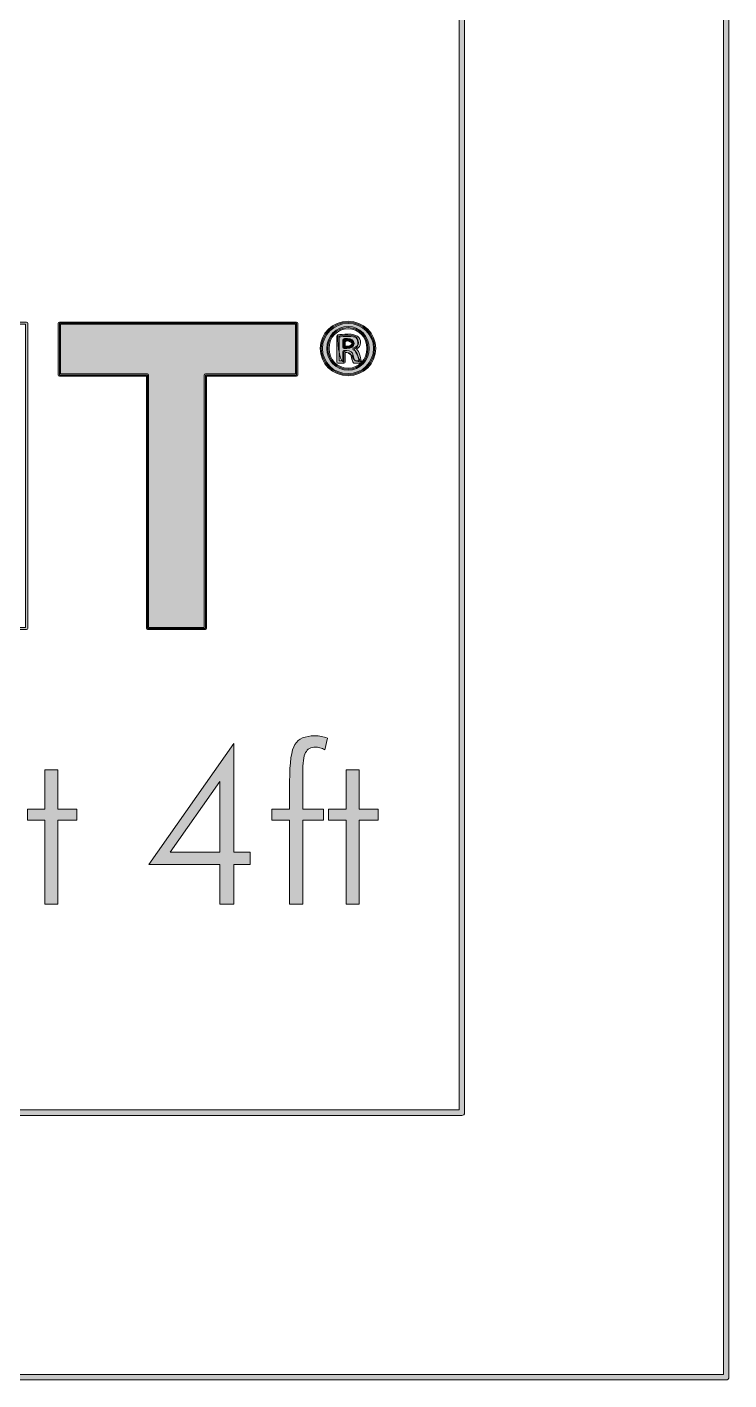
# Model space of a CAD drawing. Header units: inches. Extents: x 0.54 to 10.46, y 0.74 to 7.76.
# Drawn here: x 10.021 to 10.465, y 0.739 to 1.594 of the extents above; entities that cross this region are included whole.
import ezdxf

# ---------------------------------------------------------------- set-up
doc = ezdxf.new("R2010")
doc.units = ezdxf.units.IN
doc.header["$MEASUREMENT"] = 0
doc.layers.add('BG', color=7, linetype='Continuous')

# ---------------------------------------------------------------- blocks, each defined once
blk = doc.blocks.new('block 3')
at = {"layer": 'BG', "true_color": 0xffffff}
h = blk.add_hatch(color=7, dxfattribs=at)
h.dxf.hatch_style = 2
edge = h.paths.add_edge_path()
edge.add_spline(control_points=[(10.29599, 0.90612), (10.29599, 0.90612), (0.87112, 0.90612), (0.87112, 0.90612), (0.87016, 0.90612), (0.86938, 0.90689), (0.86938, 0.90785), (0.86938, 0.90785), (0.86938, 7.59215), (0.86938, 7.59215), (0.86938, 7.59311), (0.87016, 7.59389), (0.87112, 7.59389), (0.87112, 7.59389), (10.29599, 7.59389), (10.29599, 7.59389), (10.29696, 7.59389), (10.29773, 7.59311), (10.29773, 7.59215), (10.29773, 7.59215), (10.29773, 0.90785), (10.29773, 0.90785), (10.29773, 0.90689), (10.29696, 0.90612), (10.29599, 0.90612)], knot_values=[0, 0, 0, 0, 1, 1, 1, 2, 2, 2, 3, 3, 3, 4, 4, 4, 5, 5, 5, 6, 6, 6, 7, 7, 7, 8, 8, 8, 8], degree=3, periodic=1)
h.paths.add_polyline_path([(0.87286, 0.90959), (10.29426, 0.90959), (10.29426, 7.59042), (0.87286, 7.59042)])
at = {"layer": 'BG', "lineweight": 0}
blk.add_lwpolyline([(0.87286, 0.90959), (10.29426, 0.90959), (10.29426, 7.59042), (0.87286, 7.59042), (0.87286, 0.90959)], dxfattribs=at)
blk.add_open_spline([(10.29599, 0.90612), (10.29599, 0.90612), (0.87112, 0.90612), (0.87112, 0.90612), (0.87016, 0.90612), (0.86938, 0.90689), (0.86938, 0.90785), (0.86938, 0.90785), (0.86938, 7.59215), (0.86938, 7.59215), (0.86938, 7.59311), (0.87016, 7.59389), (0.87112, 7.59389), (0.87112, 7.59389), (10.29599, 7.59389), (10.29599, 7.59389), (10.29696, 7.59389), (10.29773, 7.59311), (10.29773, 7.59215), (10.29773, 7.59215), (10.29773, 0.90785), (10.29773, 0.90785), (10.29773, 0.90689), (10.29696, 0.90612), (10.29599, 0.90612)], degree=3, knots=[0, 0, 0, 0, 1, 1, 1, 2, 2, 2, 3, 3, 3, 4, 4, 4, 5, 5, 5, 6, 6, 6, 7, 7, 7, 8, 8, 8, 8], dxfattribs=at)
blk = doc.blocks.new('block 2')
at = {"layer": 'BG'}
blk.add_blockref('block 3', (0, 0), dxfattribs=at)
blk = doc.blocks.new('block 69')
at = {"layer": 'BG', "true_color": 0xffffff}
h = blk.add_hatch(color=7, dxfattribs=at)
h.dxf.hatch_style = 2
edge = h.paths.add_edge_path()
edge.add_spline(control_points=[(10.46309, 0.739), (10.46309, 0.739), (0.53691, 0.739), (0.53691, 0.739), (0.53595, 0.739), (0.53517, 0.73978), (0.53517, 0.74074), (0.53517, 0.74074), (0.53517, 7.75926), (0.53517, 7.75926), (0.53517, 7.76022), (0.53595, 7.761), (0.53691, 7.761), (0.53691, 7.761), (10.46309, 7.761), (10.46309, 7.761), (10.46406, 7.761), (10.46483, 7.76022), (10.46483, 7.75926), (10.46483, 7.75926), (10.46483, 0.74074), (10.46483, 0.74074), (10.46483, 0.73978), (10.46406, 0.739), (10.46309, 0.739)], knot_values=[0, 0, 0, 0, 1, 1, 1, 2, 2, 2, 3, 3, 3, 4, 4, 4, 5, 5, 5, 6, 6, 6, 7, 7, 7, 8, 8, 8, 8], degree=3, periodic=1)
h.paths.add_polyline_path([(0.53864, 0.74248), (10.46136, 0.74248), (10.46136, 7.75752), (0.53864, 7.75752)])
at = {"layer": 'BG', "lineweight": 0}
blk.add_lwpolyline([(0.53864, 0.74248), (10.46136, 0.74248), (10.46136, 7.75752), (0.53864, 7.75752), (0.53864, 0.74248)], dxfattribs=at)
blk.add_open_spline([(10.46309, 0.739), (10.46309, 0.739), (0.53691, 0.739), (0.53691, 0.739), (0.53595, 0.739), (0.53517, 0.73978), (0.53517, 0.74074), (0.53517, 0.74074), (0.53517, 7.75926), (0.53517, 7.75926), (0.53517, 7.76022), (0.53595, 7.761), (0.53691, 7.761), (0.53691, 7.761), (10.46309, 7.761), (10.46309, 7.761), (10.46406, 7.761), (10.46483, 7.76022), (10.46483, 7.75926), (10.46483, 7.75926), (10.46483, 0.74074), (10.46483, 0.74074), (10.46483, 0.73978), (10.46406, 0.739), (10.46309, 0.739)], degree=3, knots=[0, 0, 0, 0, 1, 1, 1, 2, 2, 2, 3, 3, 3, 4, 4, 4, 5, 5, 5, 6, 6, 6, 7, 7, 7, 8, 8, 8, 8], dxfattribs=at)
blk = doc.blocks.new('block 68')
at = {"layer": 'BG'}
blk.add_blockref('block 69', (0, 0), dxfattribs=at)
blk = doc.blocks.new('block 106')
at = {"layer": 'BG', "true_color": 0xffffff}
h = blk.add_hatch(color=7, dxfattribs=at)
h.dxf.hatch_style = 2
edge = h.paths.add_edge_path()
edge.add_spline(control_points=[(10.02081, 1.21317), (10.02081, 1.21317), (9.98419, 1.21317), (9.98419, 1.21317), (9.98381, 1.21317), (9.98349, 1.21348), (9.98349, 1.21386), (9.98349, 1.21386), (9.98349, 1.29657), (9.98349, 1.29657), (9.98349, 1.29657), (9.89441, 1.29657), (9.89441, 1.29657), (9.89441, 1.29657), (9.89441, 1.21386), (9.89441, 1.21386), (9.89441, 1.21348), (9.8941, 1.21317), (9.89372, 1.21317), (9.89372, 1.21317), (9.8571, 1.21317), (9.8571, 1.21317), (9.85672, 1.21317), (9.8564, 1.21348), (9.8564, 1.21386), (9.8564, 1.21386), (9.8564, 1.40681), (9.8564, 1.40681), (9.8564, 1.40719), (9.85672, 1.4075), (9.8571, 1.4075), (9.8571, 1.4075), (9.89372, 1.4075), (9.89372, 1.4075), (9.8941, 1.4075), (9.89441, 1.40719), (9.89441, 1.40681), (9.89441, 1.40681), (9.89441, 1.32877), (9.89441, 1.32877), (9.89441, 1.32877), (9.98349, 1.32877), (9.98349, 1.32877), (9.98349, 1.32877), (9.98349, 1.40681), (9.98349, 1.40681), (9.98349, 1.40719), (9.98381, 1.4075), (9.98419, 1.4075), (9.98419, 1.4075), (10.02081, 1.4075), (10.02081, 1.4075), (10.02119, 1.4075), (10.0215, 1.40719), (10.0215, 1.40681), (10.0215, 1.40681), (10.0215, 1.21386), (10.0215, 1.21386), (10.0215, 1.21348), (10.02119, 1.21317), (10.02081, 1.21317)], knot_values=[0, 0, 0, 0, 1, 1, 1, 2, 2, 2, 3, 3, 3, 4, 4, 4, 5, 5, 5, 6, 6, 6, 7, 7, 7, 8, 8, 8, 9, 9, 9, 10, 10, 10, 11, 11, 11, 12, 12, 12, 13, 13, 13, 14, 14, 14, 15, 15, 15, 16, 16, 16, 17, 17, 17, 18, 18, 18, 19, 19, 19, 20, 20, 20, 20], degree=3, periodic=1)
edge = h.paths.add_edge_path()
edge.add_spline(control_points=[(9.98488, 1.21455), (9.98488, 1.21455), (10.02011, 1.21455), (10.02011, 1.21455), (10.02011, 1.21455), (10.02011, 1.40612), (10.02011, 1.40612), (10.02011, 1.40612), (9.98488, 1.40612), (9.98488, 1.40612), (9.98488, 1.40612), (9.98488, 1.32807), (9.98488, 1.32807), (9.98488, 1.32769), (9.98456, 1.32738), (9.98419, 1.32738), (9.98419, 1.32738), (9.89372, 1.32738), (9.89372, 1.32738), (9.89334, 1.32738), (9.89303, 1.32769), (9.89303, 1.32807), (9.89303, 1.32807), (9.89303, 1.40612), (9.89303, 1.40612), (9.89303, 1.40612), (9.85779, 1.40612), (9.85779, 1.40612), (9.85779, 1.40612), (9.85779, 1.21455), (9.85779, 1.21455), (9.85779, 1.21455), (9.89303, 1.21455), (9.89303, 1.21455), (9.89303, 1.21455), (9.89303, 1.29726), (9.89303, 1.29726), (9.89303, 1.29764), (9.89334, 1.29795), (9.89372, 1.29795), (9.89372, 1.29795), (9.98419, 1.29795), (9.98419, 1.29795), (9.98456, 1.29795), (9.98488, 1.29764), (9.98488, 1.29726), (9.98488, 1.29726), (9.98488, 1.21455), (9.98488, 1.21455)], knot_values=[0, 0, 0, 0, 1, 1, 1, 2, 2, 2, 3, 3, 3, 4, 4, 4, 5, 5, 5, 6, 6, 6, 7, 7, 7, 8, 8, 8, 9, 9, 9, 10, 10, 10, 11, 11, 11, 12, 12, 12, 13, 13, 13, 14, 14, 14, 15, 15, 15, 16, 16, 16, 16], degree=3, periodic=1)
at = {"layer": 'BG', "lineweight": 0}
for points, knots in [([(10.02081, 1.21317), (10.02081, 1.21317), (9.98419, 1.21317), (9.98419, 1.21317), (9.98381, 1.21317), (9.98349, 1.21348), (9.98349, 1.21386), (9.98349, 1.21386), (9.98349, 1.29657), (9.98349, 1.29657), (9.98349, 1.29657), (9.89441, 1.29657), (9.89441, 1.29657), (9.89441, 1.29657), (9.89441, 1.21386), (9.89441, 1.21386), (9.89441, 1.21348), (9.8941, 1.21317), (9.89372, 1.21317), (9.89372, 1.21317), (9.8571, 1.21317), (9.8571, 1.21317), (9.85672, 1.21317), (9.8564, 1.21348), (9.8564, 1.21386), (9.8564, 1.21386), (9.8564, 1.40681), (9.8564, 1.40681), (9.8564, 1.40719), (9.85672, 1.4075), (9.8571, 1.4075), (9.8571, 1.4075), (9.89372, 1.4075), (9.89372, 1.4075), (9.8941, 1.4075), (9.89441, 1.40719), (9.89441, 1.40681), (9.89441, 1.40681), (9.89441, 1.32877), (9.89441, 1.32877), (9.89441, 1.32877), (9.98349, 1.32877), (9.98349, 1.32877), (9.98349, 1.32877), (9.98349, 1.40681), (9.98349, 1.40681), (9.98349, 1.40719), (9.98381, 1.4075), (9.98419, 1.4075), (9.98419, 1.4075), (10.02081, 1.4075), (10.02081, 1.4075), (10.02119, 1.4075), (10.0215, 1.40719), (10.0215, 1.40681), (10.0215, 1.40681), (10.0215, 1.21386), (10.0215, 1.21386), (10.0215, 1.21348), (10.02119, 1.21317), (10.02081, 1.21317)], [0, 0, 0, 0, 1, 1, 1, 2, 2, 2, 3, 3, 3, 4, 4, 4, 5, 5, 5, 6, 6, 6, 7, 7, 7, 8, 8, 8, 9, 9, 9, 10, 10, 10, 11, 11, 11, 12, 12, 12, 13, 13, 13, 14, 14, 14, 15, 15, 15, 16, 16, 16, 17, 17, 17, 18, 18, 18, 19, 19, 19, 20, 20, 20, 20]), ([(9.98488, 1.21455), (9.98488, 1.21455), (10.02011, 1.21455), (10.02011, 1.21455), (10.02011, 1.21455), (10.02011, 1.40612), (10.02011, 1.40612), (10.02011, 1.40612), (9.98488, 1.40612), (9.98488, 1.40612), (9.98488, 1.40612), (9.98488, 1.32807), (9.98488, 1.32807), (9.98488, 1.32769), (9.98456, 1.32738), (9.98419, 1.32738), (9.98419, 1.32738), (9.89372, 1.32738), (9.89372, 1.32738), (9.89334, 1.32738), (9.89303, 1.32769), (9.89303, 1.32807), (9.89303, 1.32807), (9.89303, 1.40612), (9.89303, 1.40612), (9.89303, 1.40612), (9.85779, 1.40612), (9.85779, 1.40612), (9.85779, 1.40612), (9.85779, 1.21455), (9.85779, 1.21455), (9.85779, 1.21455), (9.89303, 1.21455), (9.89303, 1.21455), (9.89303, 1.21455), (9.89303, 1.29726), (9.89303, 1.29726), (9.89303, 1.29764), (9.89334, 1.29795), (9.89372, 1.29795), (9.89372, 1.29795), (9.98419, 1.29795), (9.98419, 1.29795), (9.98456, 1.29795), (9.98488, 1.29764), (9.98488, 1.29726), (9.98488, 1.29726), (9.98488, 1.21455), (9.98488, 1.21455)], [0, 0, 0, 0, 1, 1, 1, 2, 2, 2, 3, 3, 3, 4, 4, 4, 5, 5, 5, 6, 6, 6, 7, 7, 7, 8, 8, 8, 9, 9, 9, 10, 10, 10, 11, 11, 11, 12, 12, 12, 13, 13, 13, 14, 14, 14, 15, 15, 15, 16, 16, 16, 16])]:
    blk.add_open_spline(points, degree=3, knots=knots, dxfattribs=at)
blk = doc.blocks.new('block 105')
at = {"layer": 'BG'}
blk.add_blockref('block 106', (0, 0), dxfattribs=at)
blk = doc.blocks.new('block 110')
at = {"layer": 'BG', "true_color": 0xffffff}
h = blk.add_hatch(color=7, dxfattribs=at)
h.dxf.hatch_style = 2
edge = h.paths.add_edge_path()
edge.add_spline(control_points=[(10.13383, 1.21317), (10.13383, 1.21317), (10.09721, 1.21317), (10.09721, 1.21317), (10.09683, 1.21317), (10.09652, 1.21348), (10.09652, 1.21386), (10.09652, 1.21386), (10.09652, 1.37332), (10.09652, 1.37332), (10.09652, 1.37332), (10.04152, 1.37332), (10.04152, 1.37332), (10.04114, 1.37332), (10.04083, 1.37363), (10.04083, 1.37401), (10.04083, 1.37401), (10.04083, 1.40681), (10.04083, 1.40681), (10.04083, 1.40719), (10.04114, 1.4075), (10.04152, 1.4075), (10.04152, 1.4075), (10.1915, 1.4075), (10.1915, 1.4075), (10.19188, 1.4075), (10.19219, 1.40719), (10.19219, 1.40681), (10.19219, 1.40681), (10.19219, 1.37401), (10.19219, 1.37401), (10.19219, 1.37363), (10.19188, 1.37332), (10.1915, 1.37332), (10.1915, 1.37332), (10.13452, 1.37332), (10.13452, 1.37332), (10.13452, 1.37332), (10.13452, 1.21386), (10.13452, 1.21386), (10.13452, 1.21348), (10.13421, 1.21317), (10.13383, 1.21317)], knot_values=[0, 0, 0, 0, 1, 1, 1, 2, 2, 2, 3, 3, 3, 4, 4, 4, 5, 5, 5, 6, 6, 6, 7, 7, 7, 8, 8, 8, 9, 9, 9, 10, 10, 10, 11, 11, 11, 12, 12, 12, 13, 13, 13, 14, 14, 14, 14], degree=3, periodic=1)
edge = h.paths.add_edge_path()
edge.add_spline(control_points=[(10.0979, 1.21455), (10.0979, 1.21455), (10.13314, 1.21455), (10.13314, 1.21455), (10.13314, 1.21455), (10.13314, 1.37401), (10.13314, 1.37401), (10.13314, 1.37439), (10.13345, 1.3747), (10.13383, 1.3747), (10.13383, 1.3747), (10.19081, 1.3747), (10.19081, 1.3747), (10.19081, 1.3747), (10.19081, 1.40612), (10.19081, 1.40612), (10.19081, 1.40612), (10.04221, 1.40612), (10.04221, 1.40612), (10.04221, 1.40612), (10.04221, 1.3747), (10.04221, 1.3747), (10.04221, 1.3747), (10.09721, 1.3747), (10.09721, 1.3747), (10.09759, 1.3747), (10.0979, 1.37439), (10.0979, 1.37401), (10.0979, 1.37401), (10.0979, 1.21455), (10.0979, 1.21455)], knot_values=[0, 0, 0, 0, 1, 1, 1, 2, 2, 2, 3, 3, 3, 4, 4, 4, 5, 5, 5, 6, 6, 6, 7, 7, 7, 8, 8, 8, 9, 9, 9, 10, 10, 10, 10], degree=3, periodic=1)
at = {"layer": 'BG', "lineweight": 0}
for points, knots in [([(10.13383, 1.21317), (10.13383, 1.21317), (10.09721, 1.21317), (10.09721, 1.21317), (10.09683, 1.21317), (10.09652, 1.21348), (10.09652, 1.21386), (10.09652, 1.21386), (10.09652, 1.37332), (10.09652, 1.37332), (10.09652, 1.37332), (10.04152, 1.37332), (10.04152, 1.37332), (10.04114, 1.37332), (10.04083, 1.37363), (10.04083, 1.37401), (10.04083, 1.37401), (10.04083, 1.40681), (10.04083, 1.40681), (10.04083, 1.40719), (10.04114, 1.4075), (10.04152, 1.4075), (10.04152, 1.4075), (10.1915, 1.4075), (10.1915, 1.4075), (10.19188, 1.4075), (10.19219, 1.40719), (10.19219, 1.40681), (10.19219, 1.40681), (10.19219, 1.37401), (10.19219, 1.37401), (10.19219, 1.37363), (10.19188, 1.37332), (10.1915, 1.37332), (10.1915, 1.37332), (10.13452, 1.37332), (10.13452, 1.37332), (10.13452, 1.37332), (10.13452, 1.21386), (10.13452, 1.21386), (10.13452, 1.21348), (10.13421, 1.21317), (10.13383, 1.21317)], [0, 0, 0, 0, 1, 1, 1, 2, 2, 2, 3, 3, 3, 4, 4, 4, 5, 5, 5, 6, 6, 6, 7, 7, 7, 8, 8, 8, 9, 9, 9, 10, 10, 10, 11, 11, 11, 12, 12, 12, 13, 13, 13, 14, 14, 14, 14]), ([(10.0979, 1.21455), (10.0979, 1.21455), (10.13314, 1.21455), (10.13314, 1.21455), (10.13314, 1.21455), (10.13314, 1.37401), (10.13314, 1.37401), (10.13314, 1.37439), (10.13345, 1.3747), (10.13383, 1.3747), (10.13383, 1.3747), (10.19081, 1.3747), (10.19081, 1.3747), (10.19081, 1.3747), (10.19081, 1.40612), (10.19081, 1.40612), (10.19081, 1.40612), (10.04221, 1.40612), (10.04221, 1.40612), (10.04221, 1.40612), (10.04221, 1.3747), (10.04221, 1.3747), (10.04221, 1.3747), (10.09721, 1.3747), (10.09721, 1.3747), (10.09759, 1.3747), (10.0979, 1.37439), (10.0979, 1.37401), (10.0979, 1.37401), (10.0979, 1.21455), (10.0979, 1.21455)], [0, 0, 0, 0, 1, 1, 1, 2, 2, 2, 3, 3, 3, 4, 4, 4, 5, 5, 5, 6, 6, 6, 7, 7, 7, 8, 8, 8, 9, 9, 9, 10, 10, 10, 10])]:
    blk.add_open_spline(points, degree=3, knots=knots, dxfattribs=at)
blk = doc.blocks.new('block 109')
at = {"layer": 'BG'}
blk.add_blockref('block 110', (0, 0), dxfattribs=at)
blk = doc.blocks.new('block 112')
at = {"layer": 'BG', "true_color": 0xffffff}
h = blk.add_hatch(color=7, dxfattribs=at)
h.dxf.hatch_style = 2
h.paths.add_polyline_path([(10.13383, 1.37402), (10.13383, 1.21385), (10.09721, 1.21385), (10.09721, 1.37402), (10.04152, 1.37402), (10.04152, 1.40681), (10.1915, 1.40681), (10.1915, 1.37402)])
at = {"layer": 'BG', "lineweight": 0}
blk.add_lwpolyline([(10.13383, 1.37402), (10.13383, 1.21385), (10.09721, 1.21385), (10.09721, 1.37402), (10.04152, 1.37402), (10.04152, 1.40681), (10.1915, 1.40681), (10.1915, 1.37402), (10.13383, 1.37402), (10.13383, 1.37402)], dxfattribs=at)
blk = doc.blocks.new('block 111')
at = {"layer": 'BG'}
blk.add_blockref('block 112', (0, 0), dxfattribs=at)
blk = doc.blocks.new('block 114')
at = {"layer": 'BG', "true_color": 0xffffff}
h = blk.add_hatch(color=7, dxfattribs=at)
h.dxf.hatch_style = 2
edge = h.paths.add_edge_path()
edge.add_spline(control_points=[(10.224, 1.37355), (10.21412, 1.37355), (10.20639, 1.38116), (10.20639, 1.39087), (10.20639, 1.40031), (10.21429, 1.40799), (10.224, 1.40799), (10.23383, 1.40799), (10.24152, 1.40048), (10.24152, 1.39087), (10.24152, 1.38116), (10.23383, 1.37355), (10.224, 1.37355)], knot_values=[0, 0, 0, 0, 1, 1, 1, 2, 2, 2, 3, 3, 3, 4, 4, 4, 4], degree=3, periodic=1)
edge = h.paths.add_edge_path()
edge.add_spline(control_points=[(10.224, 1.40661), (10.21506, 1.40661), (10.20778, 1.39955), (10.20778, 1.39087), (10.20778, 1.38193), (10.2149, 1.37494), (10.224, 1.37494), (10.23305, 1.37494), (10.24014, 1.38193), (10.24014, 1.39087), (10.24014, 1.39969), (10.23305, 1.40661), (10.224, 1.40661)], knot_values=[0, 0, 0, 0, 1, 1, 1, 2, 2, 2, 3, 3, 3, 4, 4, 4, 4], degree=3, periodic=1)
at = {"layer": 'BG', "lineweight": 0}
for points in [[(10.224, 1.37355), (10.21412, 1.37355), (10.20639, 1.38116), (10.20639, 1.39087), (10.20639, 1.40031), (10.21429, 1.40799), (10.224, 1.40799), (10.23383, 1.40799), (10.24152, 1.40048), (10.24152, 1.39087), (10.24152, 1.38116), (10.23383, 1.37355), (10.224, 1.37355)], [(10.224, 1.40661), (10.21506, 1.40661), (10.20778, 1.39955), (10.20778, 1.39087), (10.20778, 1.38193), (10.2149, 1.37494), (10.224, 1.37494), (10.23305, 1.37494), (10.24014, 1.38193), (10.24014, 1.39087), (10.24014, 1.39969), (10.23305, 1.40661), (10.224, 1.40661)]]:
    blk.add_open_spline(points, degree=3, knots=[0, 0, 0, 0, 1, 1, 1, 2, 2, 2, 3, 3, 3, 4, 4, 4, 4], dxfattribs=at)
blk = doc.blocks.new('block 113')
at = {"layer": 'BG'}
blk.add_blockref('block 114', (0, 0), dxfattribs=at)
blk = doc.blocks.new('block 116')
at = {"layer": 'BG', "true_color": 0xffffff}
h = blk.add_hatch(color=7, dxfattribs=at)
h.dxf.hatch_style = 2
edge = h.paths.add_edge_path()
edge.add_spline(control_points=[(10.22411, 1.37705), (10.2164, 1.37705), (10.2106, 1.38299), (10.2106, 1.39087), (10.2106, 1.39862), (10.21648, 1.40468), (10.224, 1.40468), (10.23147, 1.40468), (10.23732, 1.39856), (10.23732, 1.39076), (10.23732, 1.38307), (10.23151, 1.37705), (10.22411, 1.37705)], knot_values=[0, 0, 0, 0, 1, 1, 1, 2, 2, 2, 3, 3, 3, 4, 4, 4, 4], degree=3, periodic=1)
edge = h.paths.add_edge_path()
edge.add_spline(control_points=[(10.224, 1.4033), (10.21726, 1.4033), (10.21198, 1.39784), (10.21198, 1.39087), (10.21198, 1.38378), (10.21719, 1.37843), (10.22411, 1.37843), (10.23085, 1.37843), (10.23593, 1.38374), (10.23593, 1.39076), (10.23593, 1.39791), (10.23081, 1.4033), (10.224, 1.4033)], knot_values=[0, 0, 0, 0, 1, 1, 1, 2, 2, 2, 3, 3, 3, 4, 4, 4, 4], degree=3, periodic=1)
at = {"layer": 'BG', "lineweight": 0}
for points in [[(10.22411, 1.37705), (10.2164, 1.37705), (10.2106, 1.38299), (10.2106, 1.39087), (10.2106, 1.39862), (10.21648, 1.40468), (10.224, 1.40468), (10.23147, 1.40468), (10.23732, 1.39856), (10.23732, 1.39076), (10.23732, 1.38307), (10.23151, 1.37705), (10.22411, 1.37705)], [(10.224, 1.4033), (10.21726, 1.4033), (10.21198, 1.39784), (10.21198, 1.39087), (10.21198, 1.38378), (10.21719, 1.37843), (10.22411, 1.37843), (10.23085, 1.37843), (10.23593, 1.38374), (10.23593, 1.39076), (10.23593, 1.39791), (10.23081, 1.4033), (10.224, 1.4033)]]:
    blk.add_open_spline(points, degree=3, knots=[0, 0, 0, 0, 1, 1, 1, 2, 2, 2, 3, 3, 3, 4, 4, 4, 4], dxfattribs=at)
blk = doc.blocks.new('block 115')
at = {"layer": 'BG'}
blk.add_blockref('block 116', (0, 0), dxfattribs=at)
blk = doc.blocks.new('block 118')
at = {"layer": 'BG', "true_color": 0xffffff}
h = blk.add_hatch(color=7, dxfattribs=at)
h.dxf.hatch_style = 2
edge = h.paths.add_edge_path()
edge.add_spline(control_points=[(10.23201, 1.38155), (10.23201, 1.38155), (10.22791, 1.38155), (10.22791, 1.38155), (10.2277, 1.38155), (10.2275, 1.38165), (10.22736, 1.3818), (10.22686, 1.38242), (10.22659, 1.38351), (10.2262, 1.38503), (10.2262, 1.38503), (10.22593, 1.38608), (10.22593, 1.38608), (10.22571, 1.3874), (10.22518, 1.38817), (10.2232, 1.38817), (10.2232, 1.38817), (10.22209, 1.38817), (10.22209, 1.38817), (10.22209, 1.38817), (10.22209, 1.38225), (10.22209, 1.38225), (10.22209, 1.38187), (10.22177, 1.38155), (10.22139, 1.38155), (10.22139, 1.38155), (10.2176, 1.38155), (10.2176, 1.38155), (10.21722, 1.38155), (10.21691, 1.38187), (10.21691, 1.38225), (10.21691, 1.38225), (10.21691, 1.39867), (10.21691, 1.39867), (10.21691, 1.399), (10.21714, 1.39928), (10.21746, 1.39935), (10.21912, 1.39969), (10.22127, 1.39987), (10.2239, 1.39987), (10.22706, 1.39987), (10.22861, 1.39935), (10.22995, 1.39858), (10.23121, 1.3976), (10.23191, 1.39605), (10.23191, 1.39437), (10.23191, 1.39272), (10.23092, 1.39127), (10.22925, 1.3904), (10.23036, 1.3896), (10.23108, 1.38835), (10.2315, 1.38651), (10.23195, 1.38423), (10.23225, 1.38317), (10.2326, 1.38263), (10.23273, 1.38241), (10.23275, 1.38214), (10.23263, 1.38191), (10.2325, 1.38169), (10.23227, 1.38155), (10.23201, 1.38155)], knot_values=[0, 0, 0, 0, 1, 1, 1, 2, 2, 2, 3, 3, 3, 4, 4, 4, 5, 5, 5, 6, 6, 6, 7, 7, 7, 8, 8, 8, 9, 9, 9, 10, 10, 10, 11, 11, 11, 12, 12, 12, 13, 13, 13, 14, 14, 14, 15, 15, 15, 16, 16, 16, 17, 17, 17, 18, 18, 18, 19, 19, 19, 20, 20, 20, 20], degree=3, periodic=1)
edge = h.paths.add_edge_path()
edge.add_spline(control_points=[(10.22829, 1.38294), (10.22829, 1.38294), (10.23093, 1.38294), (10.23093, 1.38294), (10.23069, 1.38366), (10.23044, 1.38467), (10.23014, 1.38622), (10.2297, 1.38817), (10.22895, 1.38919), (10.22757, 1.38972), (10.22729, 1.38983), (10.22712, 1.39009), (10.22712, 1.39037), (10.22712, 1.39037), (10.22712, 1.39056), (10.22712, 1.39056), (10.22712, 1.39087), (10.22732, 1.39113), (10.22761, 1.39123), (10.22944, 1.39178), (10.23052, 1.39296), (10.23052, 1.39437), (10.23052, 1.39585), (10.22983, 1.39692), (10.22918, 1.39744), (10.22808, 1.39806), (10.22677, 1.39848), (10.2239, 1.39848), (10.2239, 1.39848), (10.2239, 1.39848), (10.2239, 1.39848), (10.22169, 1.39848), (10.21977, 1.39835), (10.21829, 1.3981), (10.21829, 1.3981), (10.21829, 1.38294), (10.21829, 1.38294), (10.21829, 1.38294), (10.2207, 1.38294), (10.2207, 1.38294), (10.2207, 1.38294), (10.2207, 1.38887), (10.2207, 1.38887), (10.2207, 1.38924), (10.22102, 1.38956), (10.22139, 1.38956), (10.22139, 1.38956), (10.2232, 1.38956), (10.2232, 1.38956), (10.22563, 1.38956), (10.22693, 1.38855), (10.22729, 1.38637), (10.22729, 1.38637), (10.22755, 1.38538), (10.22755, 1.38538), (10.2278, 1.38439), (10.22804, 1.38344), (10.22829, 1.38294)], knot_values=[0, 0, 0, 0, 1, 1, 1, 2, 2, 2, 3, 3, 3, 4, 4, 4, 5, 5, 5, 6, 6, 6, 7, 7, 7, 8, 8, 8, 9, 9, 9, 10, 10, 10, 11, 11, 11, 12, 12, 12, 13, 13, 13, 14, 14, 14, 15, 15, 15, 16, 16, 16, 17, 17, 17, 18, 18, 18, 19, 19, 19, 19], degree=3, periodic=1)
at = {"layer": 'BG', "lineweight": 0}
for points, knots in [([(10.23201, 1.38155), (10.23201, 1.38155), (10.22791, 1.38155), (10.22791, 1.38155), (10.2277, 1.38155), (10.2275, 1.38165), (10.22736, 1.3818), (10.22686, 1.38242), (10.22659, 1.38351), (10.2262, 1.38503), (10.2262, 1.38503), (10.22593, 1.38608), (10.22593, 1.38608), (10.22571, 1.3874), (10.22518, 1.38817), (10.2232, 1.38817), (10.2232, 1.38817), (10.22209, 1.38817), (10.22209, 1.38817), (10.22209, 1.38817), (10.22209, 1.38225), (10.22209, 1.38225), (10.22209, 1.38187), (10.22177, 1.38155), (10.22139, 1.38155), (10.22139, 1.38155), (10.2176, 1.38155), (10.2176, 1.38155), (10.21722, 1.38155), (10.21691, 1.38187), (10.21691, 1.38225), (10.21691, 1.38225), (10.21691, 1.39867), (10.21691, 1.39867), (10.21691, 1.399), (10.21714, 1.39928), (10.21746, 1.39935), (10.21912, 1.39969), (10.22127, 1.39987), (10.2239, 1.39987), (10.22706, 1.39987), (10.22861, 1.39935), (10.22995, 1.39858), (10.23121, 1.3976), (10.23191, 1.39605), (10.23191, 1.39437), (10.23191, 1.39272), (10.23092, 1.39127), (10.22925, 1.3904), (10.23036, 1.3896), (10.23108, 1.38835), (10.2315, 1.38651), (10.23195, 1.38423), (10.23225, 1.38317), (10.2326, 1.38263), (10.23273, 1.38241), (10.23275, 1.38214), (10.23263, 1.38191), (10.2325, 1.38169), (10.23227, 1.38155), (10.23201, 1.38155)], [0, 0, 0, 0, 1, 1, 1, 2, 2, 2, 3, 3, 3, 4, 4, 4, 5, 5, 5, 6, 6, 6, 7, 7, 7, 8, 8, 8, 9, 9, 9, 10, 10, 10, 11, 11, 11, 12, 12, 12, 13, 13, 13, 14, 14, 14, 15, 15, 15, 16, 16, 16, 17, 17, 17, 18, 18, 18, 19, 19, 19, 20, 20, 20, 20]), ([(10.22829, 1.38294), (10.22829, 1.38294), (10.23093, 1.38294), (10.23093, 1.38294), (10.23069, 1.38366), (10.23044, 1.38467), (10.23014, 1.38622), (10.2297, 1.38817), (10.22895, 1.38919), (10.22757, 1.38972), (10.22729, 1.38983), (10.22712, 1.39009), (10.22712, 1.39037), (10.22712, 1.39037), (10.22712, 1.39056), (10.22712, 1.39056), (10.22712, 1.39087), (10.22732, 1.39113), (10.22761, 1.39123), (10.22944, 1.39178), (10.23052, 1.39296), (10.23052, 1.39437), (10.23052, 1.39585), (10.22983, 1.39692), (10.22918, 1.39744), (10.22808, 1.39806), (10.22677, 1.39848), (10.2239, 1.39848), (10.2239, 1.39848), (10.2239, 1.39848), (10.2239, 1.39848), (10.22169, 1.39848), (10.21977, 1.39835), (10.21829, 1.3981), (10.21829, 1.3981), (10.21829, 1.38294), (10.21829, 1.38294), (10.21829, 1.38294), (10.2207, 1.38294), (10.2207, 1.38294), (10.2207, 1.38294), (10.2207, 1.38887), (10.2207, 1.38887), (10.2207, 1.38924), (10.22102, 1.38956), (10.22139, 1.38956), (10.22139, 1.38956), (10.2232, 1.38956), (10.2232, 1.38956), (10.22563, 1.38956), (10.22693, 1.38855), (10.22729, 1.38637), (10.22729, 1.38637), (10.22755, 1.38538), (10.22755, 1.38538), (10.2278, 1.38439), (10.22804, 1.38344), (10.22829, 1.38294)], [0, 0, 0, 0, 1, 1, 1, 2, 2, 2, 3, 3, 3, 4, 4, 4, 5, 5, 5, 6, 6, 6, 7, 7, 7, 8, 8, 8, 9, 9, 9, 10, 10, 10, 11, 11, 11, 12, 12, 12, 13, 13, 13, 14, 14, 14, 15, 15, 15, 16, 16, 16, 17, 17, 17, 18, 18, 18, 19, 19, 19, 19])]:
    blk.add_open_spline(points, degree=3, knots=knots, dxfattribs=at)
blk = doc.blocks.new('block 117')
at = {"layer": 'BG'}
blk.add_blockref('block 118', (0, 0), dxfattribs=at)
blk = doc.blocks.new('block 120')
at = {"layer": 'BG', "true_color": 0xffffff}
h = blk.add_hatch(color=7, dxfattribs=at)
h.dxf.hatch_style = 2
edge = h.paths.add_edge_path()
edge.add_spline(control_points=[(10.22331, 1.39087), (10.22331, 1.39087), (10.2215, 1.39087), (10.2215, 1.39087), (10.22112, 1.39087), (10.22081, 1.39118), (10.22081, 1.39156), (10.22081, 1.39156), (10.22081, 1.39627), (10.22081, 1.39627), (10.22081, 1.39658), (10.22102, 1.39685), (10.22131, 1.39694), (10.22186, 1.39708), (10.22267, 1.39717), (10.22361, 1.39717), (10.22624, 1.39717), (10.2278, 1.39597), (10.2278, 1.39396), (10.2278, 1.39203), (10.22611, 1.39087), (10.22331, 1.39087)], knot_values=[0, 0, 0, 0, 1, 1, 1, 2, 2, 2, 3, 3, 3, 4, 4, 4, 5, 5, 5, 6, 6, 6, 7, 7, 7, 7], degree=3, periodic=1)
edge = h.paths.add_edge_path()
edge.add_spline(control_points=[(10.2222, 1.39226), (10.2222, 1.39226), (10.22331, 1.39226), (10.22331, 1.39226), (10.22424, 1.39226), (10.22641, 1.39242), (10.22641, 1.39396), (10.22641, 1.39517), (10.22546, 1.39578), (10.22361, 1.39578), (10.22297, 1.39578), (10.22251, 1.39574), (10.2222, 1.3957), (10.2222, 1.3957), (10.2222, 1.39226), (10.2222, 1.39226)], knot_values=[0, 0, 0, 0, 1, 1, 1, 2, 2, 2, 3, 3, 3, 4, 4, 4, 5, 5, 5, 5], degree=3, periodic=1)
at = {"layer": 'BG', "lineweight": 0}
for points, knots in [([(10.22331, 1.39087), (10.22331, 1.39087), (10.2215, 1.39087), (10.2215, 1.39087), (10.22112, 1.39087), (10.22081, 1.39118), (10.22081, 1.39156), (10.22081, 1.39156), (10.22081, 1.39627), (10.22081, 1.39627), (10.22081, 1.39658), (10.22102, 1.39685), (10.22131, 1.39694), (10.22186, 1.39708), (10.22267, 1.39717), (10.22361, 1.39717), (10.22624, 1.39717), (10.2278, 1.39597), (10.2278, 1.39396), (10.2278, 1.39203), (10.22611, 1.39087), (10.22331, 1.39087)], [0, 0, 0, 0, 1, 1, 1, 2, 2, 2, 3, 3, 3, 4, 4, 4, 5, 5, 5, 6, 6, 6, 7, 7, 7, 7]), ([(10.2222, 1.39226), (10.2222, 1.39226), (10.22331, 1.39226), (10.22331, 1.39226), (10.22424, 1.39226), (10.22641, 1.39242), (10.22641, 1.39396), (10.22641, 1.39517), (10.22546, 1.39578), (10.22361, 1.39578), (10.22297, 1.39578), (10.22251, 1.39574), (10.2222, 1.3957), (10.2222, 1.3957), (10.2222, 1.39226), (10.2222, 1.39226)], [0, 0, 0, 0, 1, 1, 1, 2, 2, 2, 3, 3, 3, 4, 4, 4, 5, 5, 5, 5])]:
    blk.add_open_spline(points, degree=3, knots=knots, dxfattribs=at)
blk = doc.blocks.new('block 119')
at = {"layer": 'BG'}
blk.add_blockref('block 120', (0, 0), dxfattribs=at)
blk = doc.blocks.new('block 122')
at = {"layer": 'BG', "true_color": 0x231f20}
h = blk.add_hatch(color=179, dxfattribs=at)
h.dxf.hatch_style = 2
edge = h.paths.add_edge_path()
edge.add_spline(control_points=[(10.24083, 1.39087), (10.24083, 1.38155), (10.23352, 1.37424), (10.224, 1.37424), (10.21459, 1.37424), (10.20708, 1.38155), (10.20708, 1.39087), (10.20708, 1.39998), (10.21459, 1.40729), (10.224, 1.40729), (10.23352, 1.40729), (10.24083, 1.39998), (10.24083, 1.39087)], knot_values=[0, 0, 0, 0, 1, 1, 1, 2, 2, 2, 3, 3, 3, 4, 4, 4, 4], degree=3, periodic=1)
edge = h.paths.add_edge_path()
edge.add_spline(control_points=[(10.21128, 1.39087), (10.21128, 1.38355), (10.21669, 1.37775), (10.22411, 1.37775), (10.23132, 1.37775), (10.23662, 1.38355), (10.23662, 1.39077), (10.23662, 1.39808), (10.23132, 1.40399), (10.224, 1.40399), (10.21669, 1.40399), (10.21128, 1.39808), (10.21128, 1.39087)], knot_values=[0, 0, 0, 0, 1, 1, 1, 2, 2, 2, 3, 3, 3, 4, 4, 4, 4], degree=3, periodic=1)
edge = h.paths.add_edge_path()
edge.add_spline(control_points=[(10.2214, 1.38225), (10.21759, 1.38225), (10.21759, 1.39868), (10.21759, 1.39868), (10.2191, 1.39898), (10.2212, 1.39918), (10.2239, 1.39918), (10.22701, 1.39918), (10.22841, 1.39868), (10.22961, 1.39798), (10.23122, 1.39257), (10.22981, 1.39117), (10.22781, 1.39057), (10.23132, 1.38386), (10.23162, 1.38285), (10.23202, 1.38225), (10.22741, 1.38285), (10.22711, 1.38436), (10.22661, 1.38626), (10.2232, 1.38886), (10.2214, 1.38886), (10.2214, 1.38886), (10.2214, 1.38886), (10.2214, 1.38225), (10.2214, 1.38225)], knot_values=[0, 0, 0, 0, 1, 1, 1, 2, 2, 2, 3, 3, 3, 4, 4, 4, 5, 5, 5, 6, 6, 6, 7, 7, 7, 8, 8, 8, 8], degree=3, periodic=1)
edge = h.paths.add_edge_path()
edge.add_spline(control_points=[(10.2215, 1.39157), (10.22541, 1.39157), (10.22711, 1.39227), (10.22711, 1.39397), (10.2226, 1.39647), (10.2219, 1.39637), (10.2215, 1.39157)], knot_values=[0, 0, 0, 0, 1, 1, 1, 2, 2, 2, 2], degree=3, periodic=1)
at = {"layer": 'BG', "lineweight": 0}
for points, knots in [([(10.24083, 1.39087), (10.24083, 1.38155), (10.23352, 1.37424), (10.224, 1.37424), (10.21459, 1.37424), (10.20708, 1.38155), (10.20708, 1.39087), (10.20708, 1.39998), (10.21459, 1.40729), (10.224, 1.40729), (10.23352, 1.40729), (10.24083, 1.39998), (10.24083, 1.39087)], [0, 0, 0, 0, 1, 1, 1, 2, 2, 2, 3, 3, 3, 4, 4, 4, 4]), ([(10.21128, 1.39087), (10.21128, 1.38355), (10.21669, 1.37775), (10.22411, 1.37775), (10.23132, 1.37775), (10.23662, 1.38355), (10.23662, 1.39077), (10.23662, 1.39808), (10.23132, 1.40399), (10.224, 1.40399), (10.21669, 1.40399), (10.21128, 1.39808), (10.21128, 1.39087)], [0, 0, 0, 0, 1, 1, 1, 2, 2, 2, 3, 3, 3, 4, 4, 4, 4]), ([(10.2214, 1.38225), (10.21759, 1.38225), (10.21759, 1.39868), (10.21759, 1.39868), (10.2191, 1.39898), (10.2212, 1.39918), (10.2239, 1.39918), (10.22701, 1.39918), (10.22841, 1.39868), (10.22961, 1.39798), (10.23122, 1.39257), (10.22981, 1.39117), (10.22781, 1.39057), (10.23132, 1.38386), (10.23162, 1.38285), (10.23202, 1.38225), (10.22741, 1.38285), (10.22711, 1.38436), (10.22661, 1.38626), (10.2232, 1.38886), (10.2214, 1.38886), (10.2214, 1.38886), (10.2214, 1.38886), (10.2214, 1.38225), (10.2214, 1.38225)], [0, 0, 0, 0, 1, 1, 1, 2, 2, 2, 3, 3, 3, 4, 4, 4, 5, 5, 5, 6, 6, 6, 7, 7, 7, 8, 8, 8, 8]), ([(10.2215, 1.39157), (10.22541, 1.39157), (10.22711, 1.39227), (10.22711, 1.39397), (10.2226, 1.39647), (10.2219, 1.39637), (10.2215, 1.39157)], [0, 0, 0, 0, 1, 1, 1, 2, 2, 2, 2])]:
    blk.add_open_spline(points, degree=3, knots=knots, dxfattribs=at)
blk = doc.blocks.new('block 121')
at = {"layer": 'BG'}
blk.add_blockref('block 122', (0, 0), dxfattribs=at)
blk = doc.blocks.new('block 70')
at = {"layer": 'BG'}
for name in ['block 105', 'block 109', 'block 111', 'block 113', 'block 121', 'block 115', 'block 117', 'block 119']:
    blk.add_blockref(name, (0, 0), dxfattribs=at)
blk = doc.blocks.new('block 123')
at = {"layer": 'BG', "true_color": 0xffffff}
h = blk.add_hatch(color=7, dxfattribs=at)
h.dxf.hatch_style = 2
edge = h.paths.add_edge_path()
edge.add_spline(control_points=[(10.18705, 1.03962), (10.18705, 1.03962), (10.18705, 1.09265), (10.18705, 1.09265), (10.18705, 1.09265), (10.17579, 1.09265), (10.17579, 1.09265), (10.17579, 1.09265), (10.17579, 1.09977), (10.17579, 1.09977), (10.17579, 1.09977), (10.18705, 1.09977), (10.18705, 1.09977), (10.18705, 1.09977), (10.18705, 1.11713), (10.18705, 1.11713), (10.18705, 1.1292), (10.18818, 1.13703), (10.19044, 1.14064), (10.19271, 1.14422), (10.19685, 1.14602), (10.20285, 1.14602), (10.20435, 1.14602), (10.20577, 1.1459), (10.20713, 1.14566), (10.20848, 1.1454), (10.20974, 1.14505), (10.21092, 1.1446), (10.21092, 1.1446), (10.20936, 1.13727), (10.20936, 1.13727), (10.20828, 1.13782), (10.20722, 1.13822), (10.20622, 1.1385), (10.20519, 1.13877), (10.20425, 1.1389), (10.2034, 1.1389), (10.20045, 1.1389), (10.19838, 1.13774), (10.19716, 1.1354), (10.19594, 1.13308), (10.19533, 1.1288), (10.19533, 1.12256), (10.19533, 1.12256), (10.19533, 1.09977), (10.19533, 1.09977), (10.19533, 1.09977), (10.20855, 1.09977), (10.20855, 1.09977), (10.20855, 1.09977), (10.20855, 1.09265), (10.20855, 1.09265), (10.20855, 1.09265), (10.19533, 1.09265), (10.19533, 1.09265), (10.19533, 1.09265), (10.19533, 1.03962), (10.19533, 1.03962), (10.19533, 1.03962), (10.18705, 1.03962), (10.18705, 1.03962)], knot_values=[0, 0, 0, 0, 1, 1, 1, 2, 2, 2, 3, 3, 3, 4, 4, 4, 5, 5, 5, 6, 6, 6, 7, 7, 7, 8, 8, 8, 9, 9, 9, 10, 10, 10, 11, 11, 11, 12, 12, 12, 13, 13, 13, 14, 14, 14, 15, 15, 15, 16, 16, 16, 17, 17, 17, 18, 18, 18, 19, 19, 19, 20, 20, 20, 20], degree=3, periodic=1)
h = blk.add_hatch(color=7, dxfattribs=at)
h.dxf.hatch_style = 2
h.paths.add_polyline_path([(10.14284, 1.03962), (10.14284, 1.06478), (10.09808, 1.06478), (10.15186, 1.14128), (10.15186, 1.07251), (10.16203, 1.07251), (10.16203, 1.06478), (10.15186, 1.06478), (10.15186, 1.03962)])
h.paths.add_polyline_path([(10.14284, 1.07251), (10.14284, 1.11727), (10.11157, 1.07251)])
h = blk.add_hatch(color=7, dxfattribs=at)
h.dxf.hatch_style = 2
h.paths.add_polyline_path([(10.03236, 1.09265), (10.02131, 1.09265), (10.02131, 1.09977), (10.03236, 1.09977), (10.03236, 1.12446), (10.04057, 1.12446), (10.04057, 1.09977), (10.05264, 1.09977), (10.05264, 1.09265), (10.04057, 1.09265), (10.04057, 1.03962), (10.03236, 1.03962)])
h = blk.add_hatch(color=7, dxfattribs=at)
h.dxf.hatch_style = 2
h.paths.add_polyline_path([(10.22279, 1.09265), (10.21174, 1.09265), (10.21174, 1.09977), (10.22279, 1.09977), (10.22279, 1.12446), (10.231, 1.12446), (10.231, 1.09977), (10.24307, 1.09977), (10.24307, 1.09265), (10.231, 1.09265), (10.231, 1.03962), (10.22279, 1.03962)])
at = {"layer": 'BG', "lineweight": 0}
for points in [[(10.14284, 1.03962), (10.14284, 1.06478), (10.09808, 1.06478), (10.15186, 1.14128), (10.15186, 1.07251), (10.16203, 1.07251), (10.16203, 1.06478), (10.15186, 1.06478), (10.15186, 1.03962), (10.14284, 1.03962)], [(10.03236, 1.09265), (10.02131, 1.09265), (10.02131, 1.09977), (10.03236, 1.09977), (10.03236, 1.12446), (10.04057, 1.12446), (10.04057, 1.09977), (10.05264, 1.09977), (10.05264, 1.09265), (10.04057, 1.09265), (10.04057, 1.03962), (10.03236, 1.03962), (10.03236, 1.09265)], [(10.22279, 1.09265), (10.21174, 1.09265), (10.21174, 1.09977), (10.22279, 1.09977), (10.22279, 1.12446), (10.231, 1.12446), (10.231, 1.09977), (10.24307, 1.09977), (10.24307, 1.09265), (10.231, 1.09265), (10.231, 1.03962), (10.22279, 1.03962), (10.22279, 1.09265)], [(10.14284, 1.07251), (10.14284, 1.11727), (10.11157, 1.07251), (10.14284, 1.07251)]]:
    blk.add_lwpolyline(points, dxfattribs=at)
blk.add_open_spline([(10.18705, 1.03962), (10.18705, 1.03962), (10.18705, 1.09265), (10.18705, 1.09265), (10.18705, 1.09265), (10.17579, 1.09265), (10.17579, 1.09265), (10.17579, 1.09265), (10.17579, 1.09977), (10.17579, 1.09977), (10.17579, 1.09977), (10.18705, 1.09977), (10.18705, 1.09977), (10.18705, 1.09977), (10.18705, 1.11713), (10.18705, 1.11713), (10.18705, 1.1292), (10.18818, 1.13703), (10.19044, 1.14064), (10.19271, 1.14422), (10.19685, 1.14602), (10.20285, 1.14602), (10.20435, 1.14602), (10.20577, 1.1459), (10.20713, 1.14566), (10.20848, 1.1454), (10.20974, 1.14505), (10.21092, 1.1446), (10.21092, 1.1446), (10.20936, 1.13727), (10.20936, 1.13727), (10.20828, 1.13782), (10.20722, 1.13822), (10.20622, 1.1385), (10.20519, 1.13877), (10.20425, 1.1389), (10.2034, 1.1389), (10.20045, 1.1389), (10.19838, 1.13774), (10.19716, 1.1354), (10.19594, 1.13308), (10.19533, 1.1288), (10.19533, 1.12256), (10.19533, 1.12256), (10.19533, 1.09977), (10.19533, 1.09977), (10.19533, 1.09977), (10.20855, 1.09977), (10.20855, 1.09977), (10.20855, 1.09977), (10.20855, 1.09265), (10.20855, 1.09265), (10.20855, 1.09265), (10.19533, 1.09265), (10.19533, 1.09265), (10.19533, 1.09265), (10.19533, 1.03962), (10.19533, 1.03962), (10.19533, 1.03962), (10.18705, 1.03962), (10.18705, 1.03962)], degree=3, knots=[0, 0, 0, 0, 1, 1, 1, 2, 2, 2, 3, 3, 3, 4, 4, 4, 5, 5, 5, 6, 6, 6, 7, 7, 7, 8, 8, 8, 9, 9, 9, 10, 10, 10, 11, 11, 11, 12, 12, 12, 13, 13, 13, 14, 14, 14, 15, 15, 15, 16, 16, 16, 17, 17, 17, 18, 18, 18, 19, 19, 19, 20, 20, 20, 20], dxfattribs=at)

msp = doc.modelspace()

# ---------------------------------------------------------------- block references
at = {"layer": 'BG'}
for name in ['block 68', 'block 2', 'block 70', 'block 123']:
    msp.add_blockref(name, (0, 0), dxfattribs=at)

doc.saveas('drawing.dxf')
